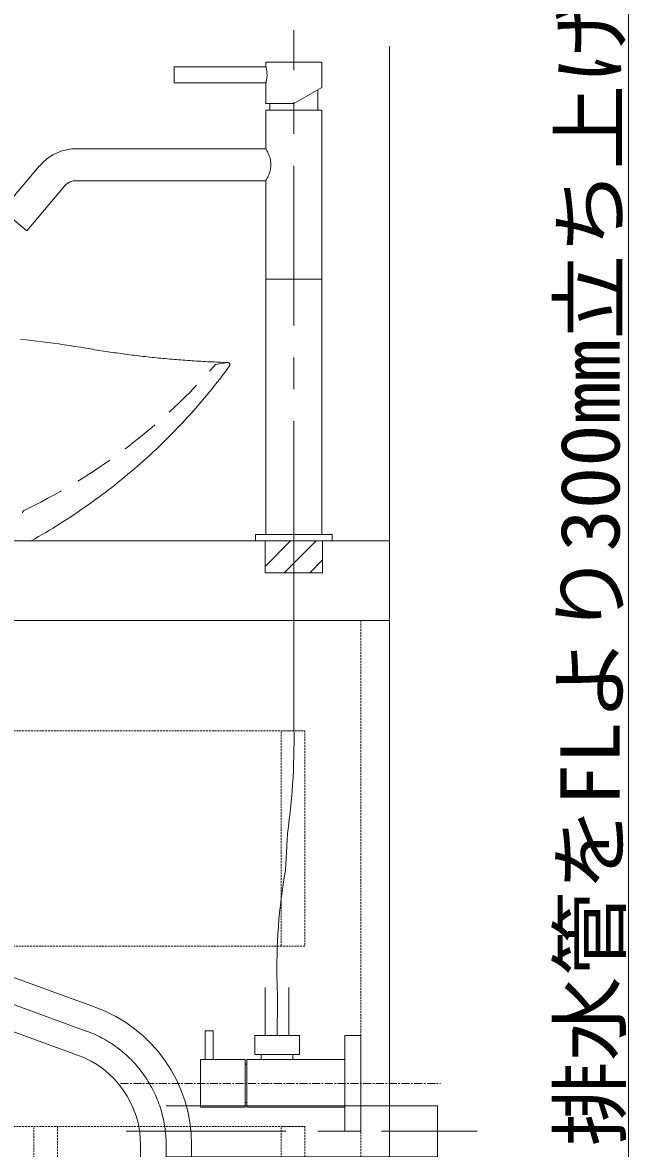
# Model space of a CAD drawing. Units: millimetres, scale not verified. Extents: x -6062 to 6062, y -3045 to 3045.
# Drawn here: x -217 to 162, y -131 to 575 of the extents above; entities that cross this region are included whole.
import ezdxf
from ezdxf.enums import TextEntityAlignment as Align

# ---------------------------------------------------------------- set-up
doc = ezdxf.new("R2010")
doc.units = ezdxf.units.MM
doc.header["$LTSCALE"] = 20
doc.linetypes.add('CHAIN1', pattern=[8, 5, -1, 1, -1])
doc.linetypes.add('DASHED1', pattern=[1.8, 1.2, -0.6])
for name, color, linetype, lineweight in [('0-3_5ボウル・キャビネット', 7, 'Continuous', 9), ('0-4_4給排水', 7, 'Continuous', 9), ('0-5_2寸法-2', 7, 'Continuous', 9)]:
    doc.layers.add(name, color=color, linetype=linetype, lineweight=lineweight)
doc.styles.add('ＭＳ ゴシック', font='')
doc.styles.get('ＭＳ ゴシック').set_extended_font_data('MS Gothic')

# ---------------------------------------------------------------- blocks, each defined once
blk = doc.blocks.new('グループ-26')
at = {"layer": '0-3_5ボウル・キャビネット', "linetype": 'CHAIN1'}
for p, q in [((27500, 4000), (27100, 3000)), ((27040, 3900), (26640, 2320)), ((27040, 800), (26640, -780)), ((27100, -1480), (27420, -280)), ((27040, -1060), (26640, -2640)), ((27040, -4160), (26640, -5740))]:
    blk.add_line(p, q, dxfattribs=at)
at = {"layer": '0-3_5ボウル・キャビネット', "linetype": 'DASHED1'}
blk.add_line((35640, 4000), (35640, -5500), dxfattribs=at)
at = {"layer": '0-3_5ボウル・キャビネット'}
for points in [[(26000, 5000), (36000, 5000), (36000, 4000), (26000, 4000)], [(26700, 4000), (36000, 4000), (36000, -5800), (26700, -5800)], [(26040, 3900), (26640, 3900), (26640, 3560), (26040, 3560)], [(26040, 3280), (26640, 3280), (26640, 2940), (26040, 2940)], [(26040, 2660), (26640, 2660), (26640, 2320), (26040, 2320)], [(26040, 2040), (26640, 2040), (26640, 1700), (26040, 1700)], [(26040, 1420), (26640, 1420), (26640, 1080), (26040, 1080)], [(26040, 800), (26640, 800), (26640, 460), (26040, 460)], [(26040, 180), (26640, 180), (26640, -160), (26040, -160)], [(26040, -440), (26640, -440), (26640, -780), (26040, -780)], [(26040, -1060), (26640, -1060), (26640, -1400), (26040, -1400)], [(26040, -1680), (26640, -1680), (26640, -2020), (26040, -2020)], [(26040, -2300), (26640, -2300), (26640, -2640), (26040, -2640)], [(26040, -2920), (26640, -2920), (26640, -3260), (26040, -3260)], [(26040, -3540), (26640, -3540), (26640, -3880), (26040, -3880)], [(26040, -4160), (26640, -4160), (26640, -4500), (26040, -4500)], [(26040, -4780), (26640, -4780), (26640, -5120), (26040, -5120)], [(26040, -5400), (26640, -5400), (26640, -5740), (26040, -5740)], [(27350, -5800), (28050, -5800), (28050, -8800), (27350, -8800)], [(35050, -5800), (35750, -5800), (35750, -8800), (35050, -8800)]]:
    blk.add_lwpolyline(points, close=True, dxfattribs=at)
at = {"layer": '0-3_5ボウル・キャビネット', "linetype": 'DASHED1'}
for points in [[(27100, 4000), (27500, 4000), (27500, 3000), (27100, 3000)], [(26640, 3900), (27040, 3900), (27040, -780), (26640, -780)], [(26640, 3900), (27040, 3900), (27040, 2320), (26640, 2320)], [(27040, 2620), (34940, 2620), (34940, -80), (27040, -80)], [(28540, 2620), (28840, 2620), (28840, -80), (28540, -80)], [(34640, 2620), (34940, 2620), (34940, -80), (34640, -80)], [(26640, 800), (27040, 800), (27040, -780), (26640, -780)], [(27100, -280), (27420, -280), (27420, -1480), (27100, -1480)], [(26640, -1060), (27040, -1060), (27040, -5740), (26640, -5740)], [(26640, -1060), (27040, -1060), (27040, -2640), (26640, -2640)], [(27040, -2340), (34940, -2340), (34940, -5040), (27040, -5040)], [(31540, -2340), (31840, -2340), (31840, -5040), (31540, -5040)], [(34640, -2340), (34940, -2340), (34940, -5040), (34640, -5040)], [(26640, -4160), (27040, -4160), (27040, -5740), (26640, -5740)]]:
    blk.add_lwpolyline(points, close=True, dxfattribs=at)
at = {"layer": '0-3_5ボウル・キャビネット'}
for points in [[(25600, 3500), (26640, 3500), (26640, 3340), (25600, 3340)], [(25600, -1460), (26640, -1460), (26640, -1620), (25600, -1620)]]:
    blk.add_lwpolyline(points, dxfattribs=at)
at = {"layer": '0-3_5ボウル・キャビネット', "linetype": 'DASHED1'}
blk.add_lwpolyline([(36000, -5500), (27100, -5500), (27100, -5800)], dxfattribs=at)
at = {"layer": '0-3_5ボウル・キャビネット'}
for centre in [(25540, 3420), (25540, -1540)]:
    blk.add_circle(centre, 100, dxfattribs=at)
blk = doc.blocks.new('グループ-27')
at = {"layer": '0-3_5ボウル・キャビネット'}
blk.add_lwpolyline([(24000, -8800), (36000, -8800), (36000, 11200)], dxfattribs=at)
blk.add_blockref('グループ-26', (0, 0), dxfattribs=at)
blk = doc.blocks.new('止水栓_側面')
at = {"layer": '0-4_4給排水', "linetype": 'CHAIN1'}
blk.add_line((-3010, 0), (1000, 0), dxfattribs=at)
at = {"layer": '0-4_4給排水'}
blk.add_lwpolyline([(-900, 1200), (-900, 600), (-1200, 600), (-1200, 1200)], dxfattribs=at)
for points in [[(-1950, 660), (-1850, 660), (-1850, 300), (-1950, 300)], [(-1330, 600), (-770, 600), (-770, 360), (-1330, 360)], [(-200, 600), (0, 600), (0, -600), (-200, -600)], [(-1450, -300), (-2010, -300), (-2010, 300), (-1450, 300)], [(-1430, 298), (-200, 298), (-200, -298), (-1430, -298)], [(-1250, 360), (-850, 360), (-850, 298), (-1250, 298)], [(-1450, 240), (-1430, 240), (-1430, -240), (-1450, -240)]]:
    blk.add_lwpolyline(points, close=True, dxfattribs=at)

msp = doc.modelspace()

# ---------------------------------------------------------------- linework, layer by layer
at = {"layer": '0-3_5ボウル・キャビネット', "linetype": 'DASHED1'}
msp.add_line((-96.59, 360.45), (-88.96, 361.76), dxfattribs=at)
at = {"layer": '0-3_5ボウル・キャビネット'}
for p, q in [((-65.5, 234), (-49.5, 250)), ((-53.5, 230), (-33.5, 250)), ((-37.5, 230), (-29.5, 238))]:
    msp.add_line(p, q, dxfattribs=at)
for points in [[(-218.72, 376.37), (-215.3, 375.99), (-211.88, 375.6), (-208.46, 375.2), (-205.04, 374.77), (-201.63, 374.33), (-198.22, 373.86), (-194.82, 373.38), (-191.41, 372.89), (-188.01, 372.37), (-184.61, 371.84), (-181.22, 371.28), (-177.83, 370.71), (-176.45, 370.48), (-175.08, 370.25), (-173.7, 370.02), (-172.32, 369.8), (-170.95, 369.58), (-169.57, 369.36), (-168.19, 369.14), (-166.81, 368.93), (-165.43, 368.72), (-164.05, 368.51), (-162.67, 368.31), (-161.29, 368.11), (-159.91, 367.91), (-158.53, 367.72), (-157.14, 367.52)], [(-157.14, 367.52), (-155.76, 367.34), (-154.38, 367.15), (-152.99, 366.97), (-151.61, 366.79), (-150.22, 366.61), (-148.84, 366.43), (-147.45, 366.26), (-146.07, 366.1), (-144.68, 365.93), (-143.29, 365.77), (-141.9, 365.61), (-140.52, 365.45), (-139.13, 365.3), (-137.74, 365.15), (-136.35, 365), (-134.96, 364.86), (-133.57, 364.71), (-132.18, 364.58), (-130.79, 364.44), (-129.4, 364.31), (-128.01, 364.18), (-126.62, 364.05), (-125.23, 363.93), (-123.83, 363.81), (-122.44, 363.69), (-121.05, 363.57), (-119.66, 363.46), (-118.26, 363.35), (-116.87, 363.25), (-115.48, 363.15), (-114.08, 363.05), (-112.69, 362.95), (-111.29, 362.86), (-109.9, 362.76), (-108.5, 362.68), (-107.11, 362.59), (-105.71, 362.51), (-104.32, 362.43), (-102.92, 362.35)], [(-102.92, 362.35), (-101.53, 362.28), (-100.13, 362.21), (-98.73, 362.14), (-97.34, 362.08), (-95.94, 362.02), (-94.54, 361.96), (-93.15, 361.91), (-91.75, 361.85), (-90.35, 361.81), (-88.96, 361.76), (-88.91, 361.76), (-88.86, 361.75), (-88.81, 361.75), (-88.76, 361.74), (-88.71, 361.73), (-88.66, 361.72), (-88.61, 361.71), (-88.56, 361.7), (-88.51, 361.68), (-88.47, 361.67), (-88.42, 361.65), (-88.37, 361.63), (-88.33, 361.61), (-88.29, 361.59), (-88.24, 361.57), (-88.2, 361.54), (-88.16, 361.52), (-88.12, 361.49), (-88.08, 361.46), (-88.04, 361.43), (-88, 361.4), (-87.96, 361.37), (-87.93, 361.34), (-87.89, 361.31), (-87.86, 361.27), (-87.83, 361.23), (-87.8, 361.2), (-87.77, 361.16), (-87.74, 361.12)], [(-87.74, 361.12), (-87.71, 361.08), (-87.69, 361.04), (-87.67, 361), (-87.64, 360.96), (-87.62, 360.92), (-87.6, 360.87), (-87.59, 360.83), (-87.57, 360.79), (-87.56, 360.74), (-87.54, 360.7), (-87.53, 360.65), (-87.52, 360.61), (-87.51, 360.56), (-87.51, 360.52), (-87.5, 360.47), (-87.5, 360.42), (-87.5, 360.38), (-87.5, 360.33), (-87.5, 360.28), (-87.51, 360.24), (-87.51, 360.19), (-87.52, 360.15), (-87.53, 360.1), (-87.54, 360.06), (-87.55, 360.01), (-87.56, 359.97), (-87.58, 359.92), (-87.6, 359.88), (-87.61, 359.84), (-87.63, 359.79), (-87.66, 359.75), (-87.68, 359.71), (-87.7, 359.67), (-87.73, 359.63), (-87.76, 359.59), (-89.27, 357.52), (-90.81, 355.46), (-92.35, 353.41), (-93.92, 351.37)], [(-93.92, 351.37), (-95.49, 349.34), (-97.09, 347.32), (-98.69, 345.3), (-100.32, 343.3), (-101.95, 341.31), (-103.6, 339.33), (-105.27, 337.36), (-106.95, 335.4), (-108.65, 333.45), (-110.35, 331.51), (-112.08, 329.58), (-113.81, 327.67), (-115.57, 325.76), (-117.33, 323.87), (-119.11, 321.98), (-120.9, 320.11), (-122.71, 318.25), (-124.53, 316.4), (-126.36, 314.56), (-128.21, 312.73), (-130.07, 310.92), (-131.95, 309.11), (-133.83, 307.32), (-135.73, 305.54), (-137.65, 303.77), (-139.57, 302.02), (-141.51, 300.27), (-143.46, 298.54), (-145.43, 296.82), (-147.4, 295.11), (-149.39, 293.42), (-151.4, 291.73), (-153.41, 290.06), (-155.44, 288.41), (-157.48, 286.76), (-159.53, 285.13), (-161.59, 283.51), (-163.66, 281.91), (-165.75, 280.31)], [(-165.75, 280.31), (-167.85, 278.73), (-169.96, 277.17), (-172.08, 275.61), (-174.21, 274.07), (-176.35, 272.55), (-178.51, 271.03), (-180.67, 269.54), (-182.85, 268.05), (-185.04, 266.58), (-187.24, 265.12), (-189.44, 263.67), (-191.66, 262.24), (-193.89, 260.83), (-196.13, 259.42), (-198.39, 258.03), (-200.65, 256.66), (-202.92, 255.3), (-205.2, 253.95), (-207.49, 252.62), (-209.79, 251.3)], [(-209.79, 251.3), (-212.1, 250), (-362.9, 250)]]:
    msp.add_lwpolyline(points, dxfattribs=at)
at = {"layer": '0-3_5ボウル・キャビネット', "linetype": 'DASHED1'}
msp.add_lwpolyline([(-216.49, 269.06), (-216.43, 269.09), (-214.46, 270.05)], dxfattribs=at)
at = {"layer": '0-3_5ボウル・キャビネット'}
msp.add_lwpolyline([(-65.5, 230), (-65.5, 250), (-29.5, 250), (-29.5, 230)], close=True, dxfattribs=at)
at = {"layer": '0-3_5ボウル・キャビネット', "linetype": 'DASHED1'}
msp.add_lwpolyline([(-65.5, 230), (-65.5, 250), (-29.5, 250), (-29.5, 230)], close=True, dxfattribs=at)
for centre, radius, start, end in [((-377.42, 604.56), 372.09, 295.97254, 319.00065), ((-215.7, 267.45), 1.8, 115.97254, 180)]:
    msp.add_arc(centre, radius, start, end, dxfattribs=at)
at = {"layer": '0-4_4給排水', "linetype": 'CHAIN1'}
for p, q in [((-47.5, 225), (-47.5, 570)), ((-52.79, 43.44), (-51.45, 66.65)), ((-258.55, -27.71), (-177.51, -57.2)), ((-152.5, -120), (67.5, -120)), ((-127.5, -128.62), (-127.5, -495))]:
    msp.add_line(p, q, dxfattribs=at)
at = {"layer": '0-4_4給排水'}
for p, q in [((-32.5, 532.66), (-32.5, 520)), ((-62.5, 524), (-62.5, 520)), ((-30, 414), (-65, 414)), ((-172.03, -42.17), (-253.08, -12.67)), ((-264.02, -42.74), (-182.98, -72.24))]:
    msp.add_line(p, q, dxfattribs=at)
for points in [[(-122.5, 547), (-122.5, 537), (-65, 537), (-65, 524), (-47.5, 524), (-30.01, 534.1), (-30, 550), (-65, 550), (-65, 547)], [(-65, 254), (-30, 254), (-30, 520), (-65, 520), (-65, 495.71), (-183.81, 495.71), (-186.76, 495.57), (-189.69, 495.13), (-192.56, 494.41), (-195.34, 493.41), (-198.46, 491.89), (-201.39, 490.02), (-204.16, 487.75), (-206.7, 485.1), (-206.79, 485), (-230.16, 457.14), (-214.84, 444.29), (-191.47, 472.14), (-190.65, 473.01), (-189.73, 473.77), (-188.72, 474.42), (-187.65, 474.94), (-186.72, 475.28), (-185.77, 475.52), (-184.79, 475.67), (-183.81, 475.71), (-65, 475.71)], [(-23.5, 250), (-71.5, 250), (-71.5, 254), (-23.5, 254)], [(-15.5, -60), (-5.5, -60), (-5.5, -120), (-15.5, -120)]]:
    msp.add_lwpolyline(points, close=True, dxfattribs=at)
for points in [[(-65, 537), (-64.99, 537.02), (-64.97, 537.09), (-64.94, 537.21), (-64.9, 537.37), (-64.84, 537.57), (-64.78, 537.82), (-64.72, 538.11), (-64.65, 538.43), (-64.58, 538.79), (-64.51, 539.18), (-64.44, 539.6), (-64.38, 540.05), (-64.34, 540.51), (-64.3, 541), (-64.28, 541.49), (-64.27, 542), (-64.28, 542.48), (-64.3, 542.96), (-64.33, 543.43), (-64.38, 543.89), (-64.43, 544.33), (-64.49, 544.75), (-64.56, 545.14), (-64.63, 545.5), (-64.7, 545.84), (-64.77, 546.13), (-64.84, 546.39), (-64.89, 546.6), (-64.94, 546.78), (-64.97, 546.9), (-64.99, 546.97), (-65, 547)], [(-65, 475.71), (-64.97, 475.76), (-64.89, 475.91), (-64.75, 476.15), (-64.57, 476.49), (-64.35, 476.9), (-64.09, 477.4), (-63.81, 477.98), (-63.52, 478.62), (-63.22, 479.33), (-62.92, 480.1), (-62.64, 480.92), (-62.39, 481.8), (-62.17, 482.72), (-62, 483.68), (-61.9, 484.67), (-61.86, 485.67), (-61.89, 486.67), (-61.99, 487.66), (-62.15, 488.62), (-62.36, 489.54), (-62.61, 490.42), (-62.89, 491.24), (-63.18, 492.01), (-63.48, 492.73), (-63.78, 493.38), (-64.06, 493.96), (-64.32, 494.48), (-64.55, 494.91), (-64.74, 495.25), (-64.88, 495.51), (-64.97, 495.66), (-65, 495.71)], [(-127.5, -104), (42.5, -104), (42.5, -136), (-127.5, -136)], [(-143.5, -128.62), (-143.5, -470), (-111.5, -470), (-111.5, -128.62)]]:
    msp.add_lwpolyline(points, dxfattribs=at)
at = {"layer": '0-4_4給排水', "linetype": 'CHAIN1'}
for points in [[(-47.5, 136.84), (-47.5, 144.92), (-47.5, 167.04), (-47.5, 250)], [(-58, -60), (-57.79, -37.32), (-58.01, -27.32)]]:
    msp.add_lwpolyline(points, dxfattribs=at)
for centre, radius, start, end in [((-461.15, 124.89), 413.82, 351.90872, 1.65503), ((304.48, -18.5), 362.6, 170.16479, 181.39349), ((-203.5, -128.62), 76, 0, 70)]:
    msp.add_arc(centre, radius, start, end, dxfattribs=at)
at = {"layer": '0-4_4給排水'}
for radius in [92, 60]:
    msp.add_arc((-203.5, -128.62), radius, 0, 70, dxfattribs=at)
at = {"layer": '0-5_2寸法-2'}
msp.add_line((162.25, -140), (162.25, 676.9), dxfattribs=at)

# ---------------------------------------------------------------- block references
at = {"layer": '0-3_5ボウル・キャビネット', "xscale": 0.05, "yscale": 0.05}
msp.add_blockref('グループ-27', (-1787.5, 0), dxfattribs=at)
at = {"layer": '0-4_4給排水', "xscale": 0.05, "yscale": 0.05}
msp.add_blockref('止水栓_側面', (-5.5, -90), dxfattribs=at)

# ---------------------------------------------------------------- texts
at = {"layer": '0-5_2寸法-2', "style": 'ＭＳ ゴシック', "width": 1.05}
msp.add_text('排水管をFLより300mm立ち上げる', height=37.19, rotation=90, dxfattribs=at).set_placement((167.81, -129.43), align=Align.BOTTOM_LEFT)

doc.saveas('drawing.dxf')
